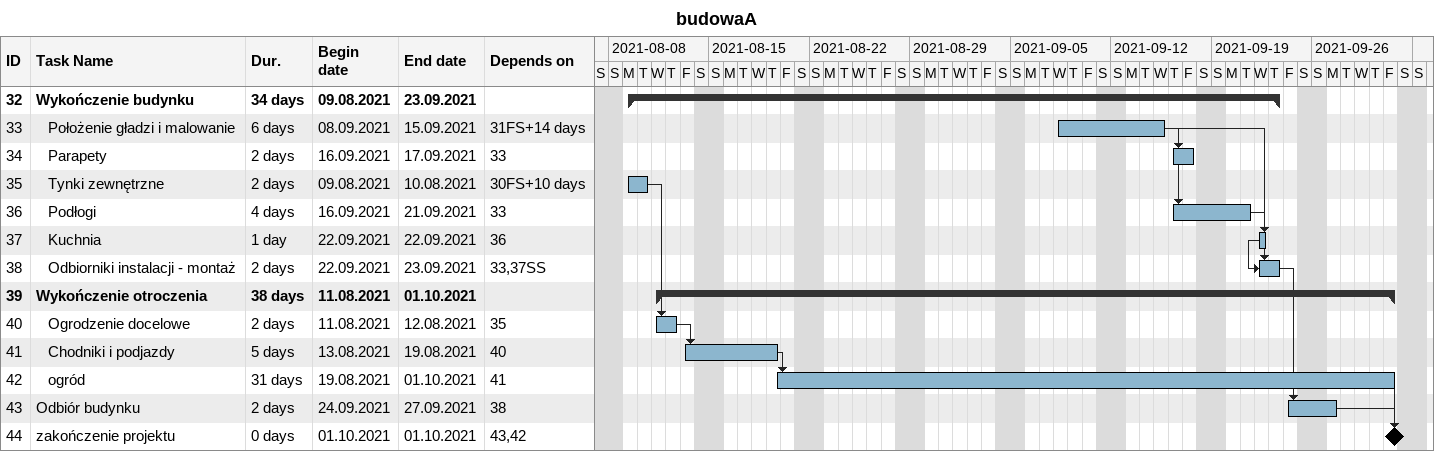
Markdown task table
budowaA

| ID | Level | Task | Duration | Start | Finish | Predecessors |
|---|---|---|---|---|---|---|
| 32 | 1 | **Wykończenie budynku** | 34d | 2021-08-09 | 2021-09-23 |  |
| 33 | 2 | Położenie gładzi i malowanie | 6d | 2021-09-08 | 2021-09-15 | 31FS+14d |
| 34 | 2 | Parapety | 2d | 2021-09-16 | 2021-09-17 | 33 |
| 35 | 2 | Tynki zewnętrzne | 2d | 2021-08-09 | 2021-08-10 | 30FS+10d |
| 36 | 2 | Podłogi | 4d | 2021-09-16 | 2021-09-21 | 33 |
| 37 | 2 | Kuchnia | 1d | 2021-09-22 | 2021-09-22 | 36 |
| 38 | 2 | Odbiorniki instalacji - montaż | 2d | 2021-09-22 | 2021-09-23 | 33, 37SS |
| 39 | 1 | **Wykończenie otroczenia** | 38d | 2021-08-11 | 2021-10-01 |  |
| 40 | 2 | Ogrodzenie docelowe | 2d | 2021-08-11 | 2021-08-12 | 35 |
| 41 | 2 | Chodniki i podjazdy | 5d | 2021-08-13 | 2021-08-19 | 40 |
| 42 | 2 | ogród | 31d | 2021-08-19 | 2021-10-01 | 41 |
| 43 | 1 | Odbiór budynku | 2d | 2021-09-24 | 2021-09-27 | 38 |
| 44 | 1 | zakończenie projektu | 0d | 2021-10-01 | 2021-10-01 | 43, 42 |
